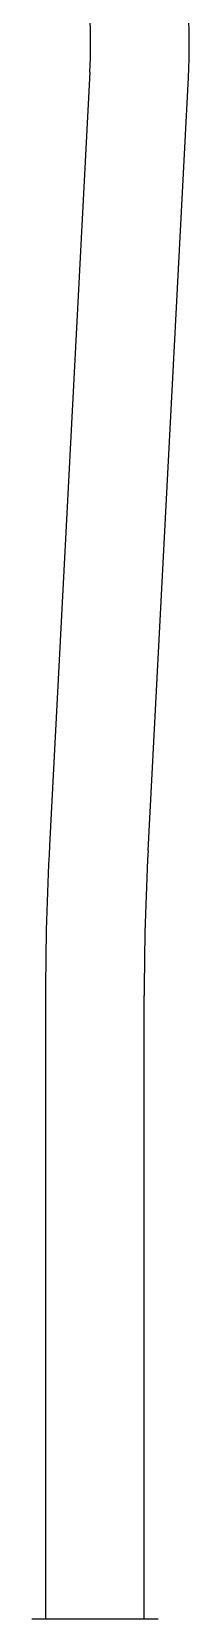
# Model space of a CAD drawing. Header units: millimetres. Extents: x 1617 to 5774, y 11446 to 13973.
# Drawn here: x 3856.9 to 3879.3, y 13529.3 to 13754.3 of the extents above; entities that cross this region are included whole.
import ezdxf

# ---------------------------------------------------------------- set-up
doc = ezdxf.new("R2010")
doc.units = ezdxf.units.MM
doc.layers.get('0').update_dxf_attribs({"color": 250})

# ---------------------------------------------------------------- blocks, each defined once
blk = doc.blocks.new('8')
at = {"linetype": 'Continuous'}
for p, q in [((3865.2, 13748.57), (3859.46, 13639)), ((3873.44, 13638.27), (3879.18, 13747.83)), ((3858.9, 13617.7), (3858.9, 13529.32)), ((3872.9, 13529.32), (3872.9, 13617.7)), ((3874.86, 13529.32), (3856.94, 13529.32))]:
    blk.add_line(p, q, dxfattribs=at)
for centre, radius, start, end in [((3792.3, 13752.39), 87, 357, 24.7813), ((3792.3, 13752.39), 73, 357, 22.4313), ((4265.9, 13617.7), 407, 177, 180), ((4265.9, 13617.7), 393, 177, 180)]:
    blk.add_arc(centre, radius, start, end, dxfattribs=at)

msp = doc.modelspace()

# ---------------------------------------------------------------- block references
msp.add_blockref('8', (0, 0))

doc.saveas('drawing.dxf')
